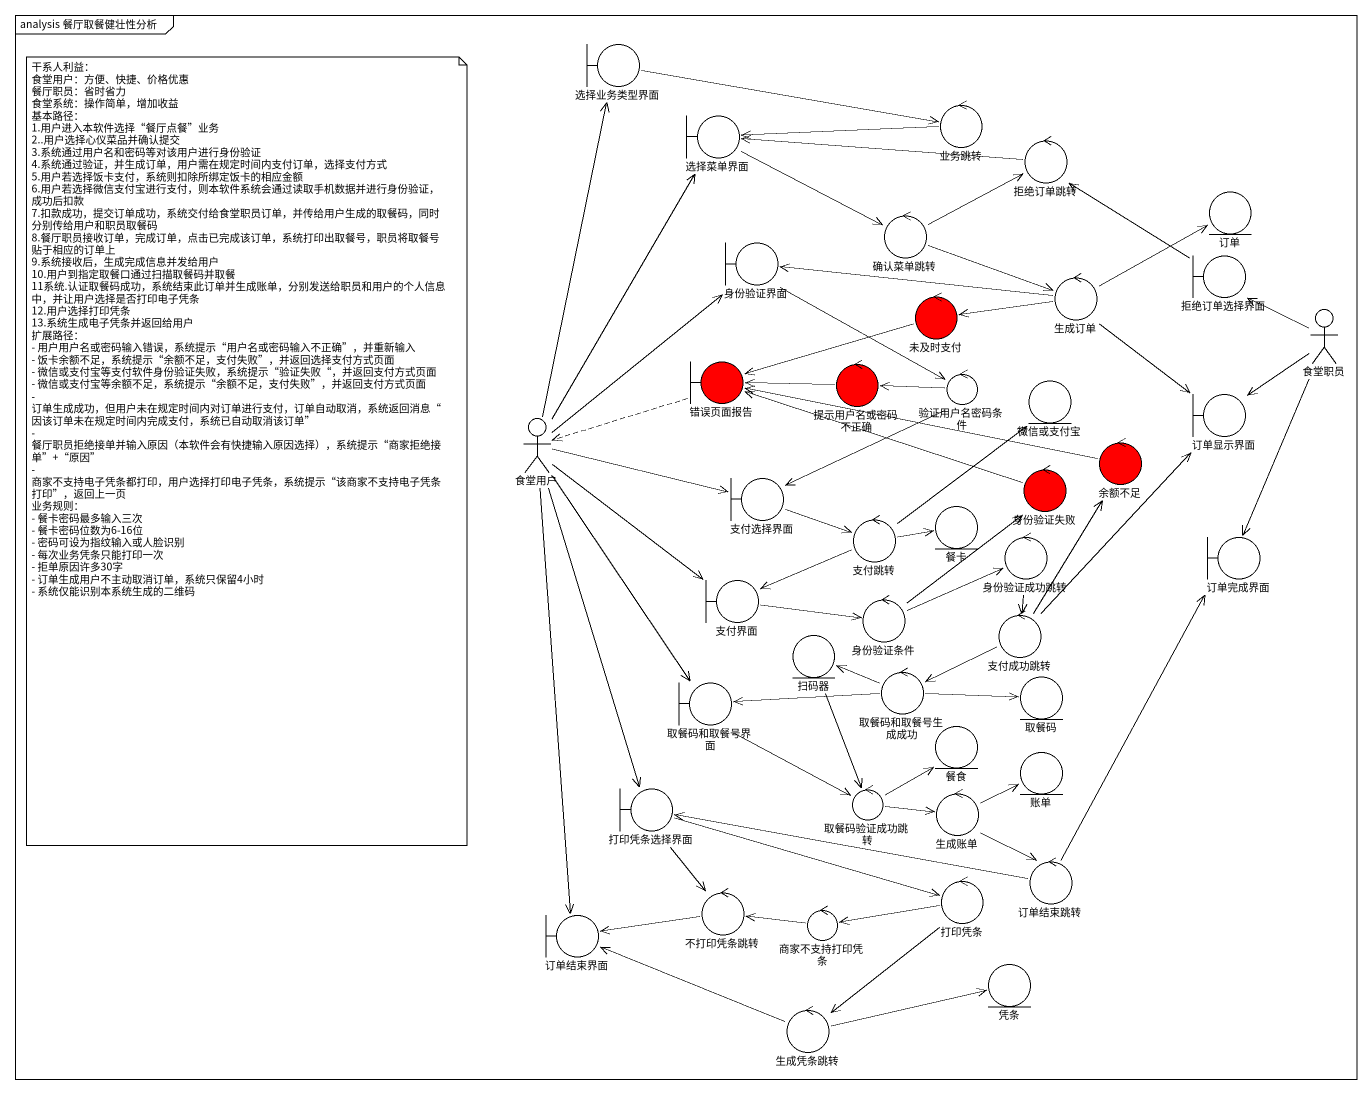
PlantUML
@startuml
mainframe analysis 餐厅取餐健壮性分析
boundary 选择业务类型界面
control 业务跳转
boundary 选择菜单界面
control 拒绝订单跳转
entity 订单
control 确认菜单跳转
boundary 身份验证界面
control 生成订单
boundary 拒绝订单选择界面
control 未及时支付 #FF0000
actor 食堂职员
boundary 错误页面报告 #FF0000
control 提示用户名或密码不正确 #FF0000
control 验证用户名密码条件
entity 微信或支付宝
boundary 订单显示界面
actor 食堂用户
control 余额不足 #FF0000
boundary 支付选择界面
control 身份验证失败 #FF0000
control 支付跳转
entity 餐卡
control 身份验证成功跳转
boundary 订单完成界面
boundary 支付界面
control 身份验证条件
control 支付成功跳转
entity 扫码器
control 取餐码和取餐号生成成功
boundary 取餐码和取餐号界面
entity 取餐码
entity 餐食
entity 账单
boundary 打印凭条选择界面
control 取餐码验证成功跳转
control 生成账单
control 打印凭条
control 订单结束跳转
boundary 订单结束界面
control 不打印凭条跳转
control 商家不支持打印凭条
entity 凭条
control 生成凭条跳转
选择业务类型界面 -right-> 业务跳转
业务跳转 -left-> 选择菜单界面
选择菜单界面 -right-> 确认菜单跳转
拒绝订单跳转 -left-> 选择菜单界面
确认菜单跳转 -right-> 拒绝订单跳转
确认菜单跳转 -right-> 生成订单
身份验证界面 -right-> 验证用户名密码条件
生成订单 -right-> 订单
生成订单 -left-> 身份验证界面
生成订单 -left-> 未及时支付
生成订单 --> 订单显示界面
拒绝订单选择界面 -up-> 拒绝订单跳转
未及时支付 -left-> 错误页面报告
食堂职员 -left-> 拒绝订单选择界面
食堂职员 --> 订单显示界面
食堂职员 --> 订单完成界面
错误页面报告 .left.> 食堂用户
提示用户名或密码不正确 -left-> 错误页面报告
验证用户名密码条件 -left-> 提示用户名或密码不正确
验证用户名密码条件 --> 支付选择界面
食堂用户 -up-> 选择业务类型界面
食堂用户 -up-> 选择菜单界面
食堂用户 -up-> 身份验证界面
食堂用户 -right-> 支付选择界面
食堂用户 --> 支付界面
食堂用户 --> 取餐码和取餐号界面
食堂用户 --> 打印凭条选择界面
食堂用户 --> 订单结束界面
余额不足 -left-> 错误页面报告
支付选择界面 -right-> 支付跳转
身份验证失败 -left-> 错误页面报告
支付跳转 -up-> 微信或支付宝
支付跳转 -right-> 餐卡
支付跳转 -left-> 支付界面
身份验证成功跳转 --> 支付成功跳转
支付界面 -right-> 身份验证条件
身份验证条件 -up-> 身份验证失败
身份验证条件 -right-> 身份验证成功跳转
支付成功跳转 -up-> 订单显示界面
支付成功跳转 -up-> 余额不足
支付成功跳转 -left-> 取餐码和取餐号生成成功
扫码器 --> 取餐码验证成功跳转
取餐码和取餐号生成成功 -left-> 扫码器
取餐码和取餐号生成成功 -left-> 取餐码和取餐号界面
取餐码和取餐号生成成功 -right-> 取餐码
取餐码和取餐号界面 -right-> 取餐码验证成功跳转
打印凭条选择界面 -right-> 打印凭条
打印凭条选择界面 --> 不打印凭条跳转
取餐码验证成功跳转 -up-> 餐食
取餐码验证成功跳转 -right-> 生成账单
生成账单 -right-> 账单
生成账单 --> 订单结束跳转
打印凭条 -left-> 商家不支持打印凭条
打印凭条 --> 生成凭条跳转
订单结束跳转 -up-> 订单完成界面
订单结束跳转 -left-> 打印凭条选择界面
不打印凭条跳转 -left-> 订单结束界面
商家不支持打印凭条 -left-> 不打印凭条跳转
生成凭条跳转 -left-> 订单结束界面
生成凭条跳转 -right-> 凭条
note as N1
  干系人利益：
  食堂用户：方便、快捷、价格优惠
  餐厅职员：省时省力
  食堂系统：操作简单，增加收益
  基本路径：
  1.用户进入本软件选择“餐厅点餐”业务
  2..用户选择心仪菜品并确认提交
  3.系统通过用户名和密码等对该用户进行身份验证
  4.系统通过验证，并生成订单，用户需在规定时间内支付订单，选择支付方式
  5.用户若选择饭卡支付，系统则扣除所绑定饭卡的相应金额
  6.用户若选择微信支付宝进行支付，则本软件系统会通过读取手机数据并进行身份验证，成功后扣款
  7.扣款成功，提交订单成功，系统交付给食堂职员订单，并传给用户生成的取餐码，同时分别传给用户和职员取餐码
  8.餐厅职员接收订单，完成订单，点击已完成该订单，系统打印出取餐号，职员将取餐号贴于相应的订单上
  9.系统接收后，生成完成信息并发给用户
  10.用户到指定取餐口通过扫描取餐码并取餐
  11系统.认证取餐码成功，系统结束此订单并生成账单，分别发送给职员和用户的个人信息中，并让用户选择是否打印电子凭条
  12.用户选择打印凭条
  13.系统生成电子凭条并返回给用户
  扩展路径：
  - 用户用户名或密码输入错误，系统提示“用户名或密码输入不正确”，并重新输入
  - 饭卡余额不足，系统提示“余额不足，支付失败”，并返回选择支付方式页面
  - 微信或支付宝等支付软件身份验证失败，系统提示“验证失败“，并返回支付方式页面
  - 微信或支付宝等余额不足，系统提示“余额不足，支付失败”，并返回支付方式页面
  - 订单生成成功，但用户未在规定时间内对订单进行支付，订单自动取消，系统返回消息“因该订单未在规定时间内完成支付，系统已自动取消该订单”
  - 餐厅职员拒绝接单并输入原因（本软件会有快捷输入原因选择），系统提示“商家拒绝接单”+“原因”
  - 商家不支持电子凭条都打印，用户选择打印电子凭条，系统提示“该商家不支持电子凭条打印”，返回上一页
  业务规则：
  - 餐卡密码最多输入三次
  - 餐卡密码位数为6-16位
  - 密码可设为指纹输入或人脸识别
  - 每次业务凭条只能打印一次
  - 拒单原因许多30字
  - 订单生成用户不主动取消订单，系统只保留4小时
  - 系统仅能识别本系统生成的二维码
end note
@enduml
